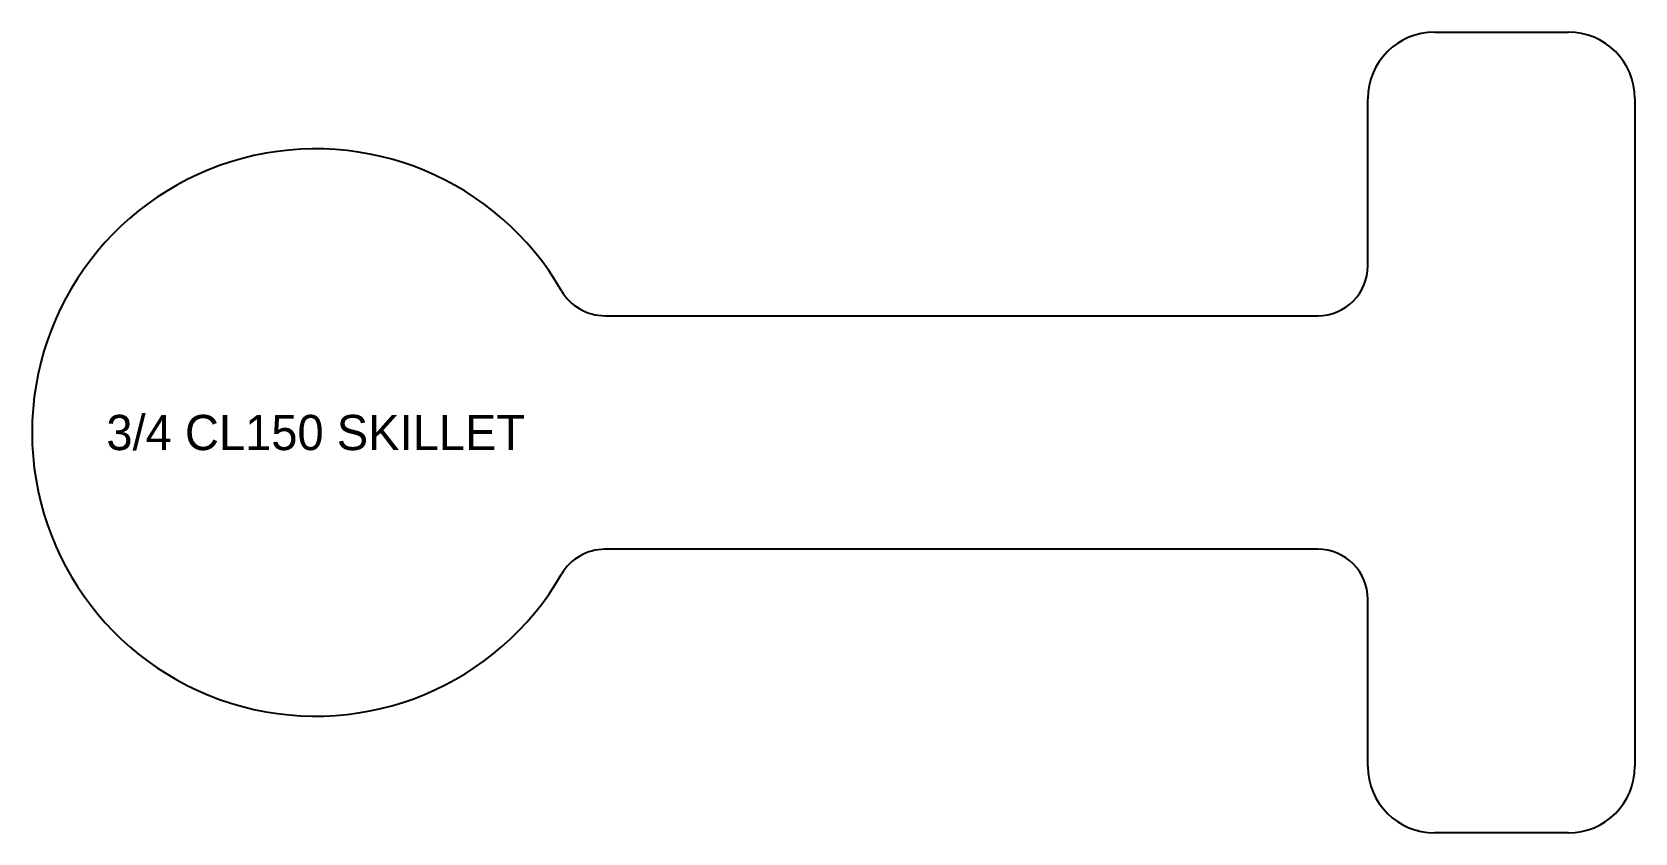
# Model space of a CAD drawing. Header units: inches. Extents: x -1.06 to 4.94, y -1.5 to 1.5.
import ezdxf
from ezdxf.enums import TextEntityAlignment as Align

# ---------------------------------------------------------------- set-up
doc = ezdxf.new("R2010")
doc.units = ezdxf.units.IN
doc.header["$MEASUREMENT"] = 0
doc.layers.add('CUT', color=7, linetype='CONTINUOUS')
doc.layers.add('ETCH', color=1, linetype='CONTINUOUS')

msp = doc.modelspace()

# ---------------------------------------------------------------- linework, layer by layer
at = {"layer": 'CUT'}
for p, q in [((4.19, 1.5), (4.69, 1.5)), ((3.94, 0.625), (3.94, 1.25)), ((4.94, 1.25), (4.94, -1.25)), ((1.082532, 0.4375), (3.7525, 0.4375)), ((3.7525, -0.4375), (1.082532, -0.4375)), ((3.94, -1.25), (3.94, -0.625)), ((4.69, -1.5), (4.19, -1.5))]:
    msp.add_line(p, q, dxfattribs=at)
for centre, radius, start, end in [((4.19, 1.25), 0.25, 90, 180), ((4.69, 1.25), 0.25, 0, 90), ((0, 0), 1.0625, 30, 330), ((3.7525, 0.625), 0.1875, 270, 0), ((1.082532, 0.625), 0.1875, 210, 270), ((1.082532, -0.625), 0.1875, 90, 150), ((3.7525, -0.625), 0.1875, 0, 90), ((4.19, -1.25), 0.25, 180, 270), ((4.69, -1.25), 0.25, 270, 0)]:
    msp.add_arc(centre, radius, start, end, dxfattribs=at)

# ---------------------------------------------------------------- texts
at = {"layer": 'ETCH'}
msp.add_text('3/4 CL150 SKILLET', height=0.131867, dxfattribs=at).set_placement((0, 0), align=Align.MIDDLE_CENTER)

doc.saveas('drawing.dxf')
